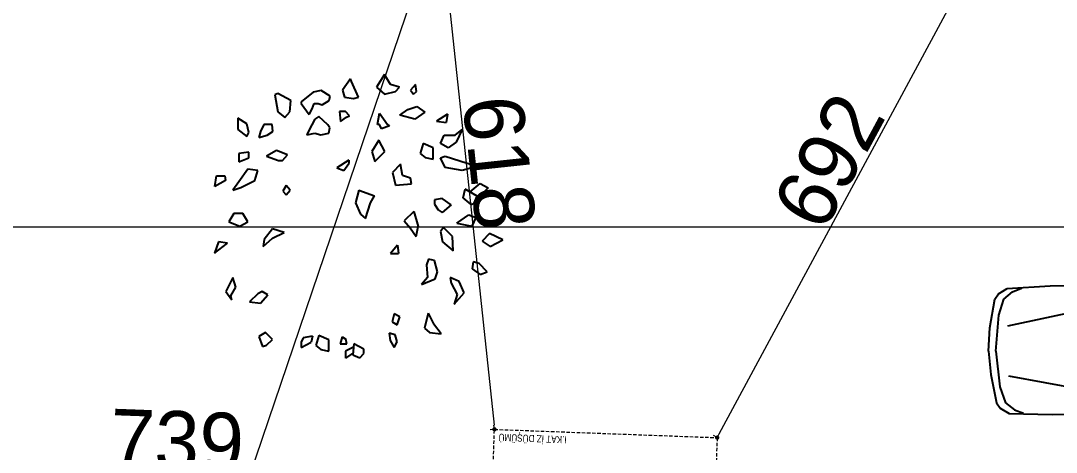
# Model space of a CAD drawing. Header units: centimetres. Extents: x 63871 to 181827, y -95930 to 42199.
# Drawn here: x 151344 to 152552, y 37956 to 38460 of the extents above; entities that cross this region are included whole.
import ezdxf

# ---------------------------------------------------------------- set-up
doc = ezdxf.new("R2010")
doc.units = ezdxf.units.CM
doc.linetypes.add('11-021_500-SatisOfisi_220512$0${ Diamond }', pattern=[12, 4, -2, 2, 2, -2])
for name, color, linetype, lineweight in [('ARA SINIRLAR', 225, 'Continuous', 15), ('İz DÜŞÜMÜ', 7, '11-021_500-SatisOfisi_220512$0${ Diamond }', 18), ('OLUK', 222, 'Continuous', 15)]:
    doc.layers.add(name, color=color, linetype=linetype, lineweight=lineweight)
for name, color, linetype in [('CAY', 94, 'Continuous'), ('Dıış Ölçü', 140, 'Continuous'), ('furn', 7, 'Continuous')]:
    doc.layers.add(name, color=color, linetype=linetype)
doc.styles.add('MtXpl_Arial_Narrow_1', font='')
doc.styles.add('RomanS', font='')
doc.styles.get('MtXpl_Arial_Narrow_1').set_extended_font_data('Arial Narrow')
doc.styles.get('RomanS').set_extended_font_data('Stylus BT')
doc.dimstyles.new('BÖYÜK', dxfattribs={"dimtxt": 70, "dimasz": 5, "dimexe": 5, "dimexo": 5, "dimgap": 2, "dimtad": 3, "dimdec": 0, "dimzin": 0, "dimdsep": 46, "dimtxsty": 'RomanS', "dimblk": 'DOT', "dimcen": 5, "dimadec": 0, "dimazin": 0, "dimtfac": 1, "dimtdec": 0, "dimtix": 1, "dimtofl": 0, "dimtmove": 1, "dimatfit": 0, "dimldrblk": 'DOT', "dimfxl": 10, "dimfxlon": 1, "dimtolj": 1, "dimtzin": 0, "dimarcsym": 0})

# ---------------------------------------------------------------- blocks, each defined once
blk = doc.blocks.new('HRD')
at = {"layer": 'İz DÜŞÜMÜ'}
blk.add_lwpolyline([(153819.6, 36347.5), (154419.6, 36347.5), (154419.6, 35292.5), (154159.6, 35292.5), (154159.6, 35357.5), (153819.6, 35357.5), (153819.6, 36347.5)], dxfattribs=at)
at = {"style": 'MtXpl_Arial_Narrow_1'}
blk.add_text('I.KAT İZ DÜŞÜMÜ', height=8.316, rotation=359.957, dxfattribs=at).set_placement((154335, 35297.4))
blk = doc.blocks.new('02PCAR03')
at = {"color": 0, "linetype": 'ByBlock'}
for p, q in [((-185, 35), (-197, 33)), ((-185, 35), (-193, 32)), ((-170, 36), (-185, 35)), ((-35, 36), (-170, 36)), ((-11, 35), (-35, 36)), ((-14, 33), (-19, 35)), ((-6, 32), (-11, 35)), ((-201, 30), (-203, 27)), ((-197, 33), (-201, 30)), ((-196, 30), (-198, 27)), ((-193, 32), (-196, 30)), ((-145, 29), (-144, 30)), ((-138, 24), (-145, 29)), ((-144, 30), (-111, 31)), ((-111, 31), (-114, 23)), ((-111, 23), (-107, 31)), ((-107, 31), (-71, 31)), ((-71, 31), (-86, 23)), ((-66, 30), (-83, 21)), ((-62, 27), (-66, 30)), ((-9, 29), (-14, 33)), ((-6, 20), (-9, 29)), ((-4, 29), (-6, 32)), ((-1, 13), (-4, 29)), ((-203, 27), (-204, 0)), ((-198, 27), (-199, 0)), ((-165, 25), (-168, 22)), ((-159, 27), (-165, 25)), ((-153, 27), (-159, 27)), ((-149, 25), (-153, 27)), ((-148, 24), (-149, 25)), ((-148, 23), (-148, 24)), ((-133, 23), (-138, 24)), ((-60, 23), (-62, 27)), ((-168, 22), (-171, 8)), ((-151, 11), (-150, 20)), ((-150, 20), (-149, 22)), ((-149, 22), (-148, 23)), ((-114, 23), (-133, 23)), ((-86, 23), (-111, 23)), ((-83, 21), (-81, 17)), ((-58, 11), (-60, 23)), ((-11, 14), (-56, 23)), ((-4, 0), (-6, 20)), ((-81, 17), (-80, 11)), ((0, 0), (-1, 13)), ((-171, 8), (-171, 0)), ((-151, 0), (-151, 11)), ((-80, 11), (-79, 0)), ((-57, 0), (-58, 11)), ((-203, -27), (-204, 0)), ((-198, -27), (-199, 0)), ((-171, -8), (-171, 0)), ((-151, 0), (-151, -11)), ((-80, -11), (-79, 0)), ((-57, 0), (-58, -11)), ((-4, 0), (-6, -20)), ((0, 0), (-1, -13)), ((-168, -22), (-171, -8)), ((-151, -11), (-150, -20)), ((-81, -17), (-80, -11)), ((-58, -11), (-60, -23)), ((-83, -21), (-81, -17)), ((-11, -14), (-56, -23)), ((-1, -13), (-4, -29)), ((-165, -25), (-168, -22)), ((-150, -20), (-149, -22)), ((-149, -22), (-148, -23)), ((-148, -23), (-148, -24)), ((-133, -23), (-138, -24)), ((-114, -23), (-133, -23)), ((-111, -31), (-114, -23)), ((-86, -23), (-111, -23)), ((-111, -23), (-107, -31)), ((-71, -31), (-86, -23)), ((-66, -30), (-83, -21)), ((-60, -23), (-62, -27)), ((-6, -20), (-9, -29)), ((-201, -30), (-203, -27)), ((-196, -30), (-198, -27)), ((-159, -27), (-165, -25)), ((-153, -27), (-159, -27)), ((-149, -25), (-153, -27)), ((-148, -24), (-149, -25)), ((-138, -24), (-145, -29)), ((-62, -27), (-66, -30)), ((-197, -33), (-201, -30)), ((-185, -35), (-197, -33)), ((-193, -32), (-196, -30)), ((-185, -35), (-193, -32)), ((-145, -29), (-144, -30)), ((-144, -30), (-111, -31)), ((-107, -31), (-71, -31)), ((-14, -33), (-19, -35)), ((-9, -29), (-14, -33)), ((-6, -32), (-11, -35)), ((-4, -29), (-6, -32)), ((-170, -36), (-185, -35)), ((-35, -36), (-170, -36)), ((-11, -35), (-35, -36))]:
    blk.add_line(p, q, dxfattribs=at)
blk = doc.blocks.new('_Dot')
at = {"color": 0, "linetype": 'ByBlock', "lineweight": -2}
blk.add_line((-0.5, 0), (-1, 0), dxfattribs=at)
at = {"color": 0, "linetype": 'ByBlock', "const_width": 0.5}
blk.add_lwpolyline([(-0.25, 0, 1), (0.25, 0, 1)], format="xyb", close=True, dxfattribs=at)
blk = doc.blocks.new('*D255')
at = {"layer": 'Defpoints', "color": 0, "transparency": 16777216}
for p in [(-5272.7, 21777.6), (-4533.9, 21750.2), (-4534.6, 21732.7)]:
    blk.add_point(p, dxfattribs=at)
at = {"layer": 'Dıış Ölçü', "color": 0, "lineweight": -2, "transparency": 16777216}
for p, q in [((-5272.9, 21770.1), (-5273.5, 21755.1)), ((-5268.3, 21759.9), (-4539.6, 21732.9)), ((-4534.2, 21742.7), (-4534.8, 21727.7))]:
    blk.add_line(p, q, dxfattribs=at)
at = {"layer": 'Dıış Ölçü', "color": 0, "lineweight": -2, "transparency": 16777216, "xscale": 5, "yscale": 5, "zscale": 5}
for p, rotation in [((-5273.3, 21760.1), 177.8731903117557), ((-4534.6, 21732.7), 357.8731903117557)]:
    blk.add_blockref('_Dot', p, dxfattribs=dict(at, rotation=rotation))
at = {"layer": 'Dıış Ölçü', "color": 0, "transparency": 16777216, "insert": (-4902.5, 21785.9), "char_height": 70, "attachment_point": 5, "rotation": 357.8732, "style": 'RomanS'}
blk.add_mtext('\\A1;739', dxfattribs=at)
blk = doc.blocks.new('*D284')
at = {"layer": 'Defpoints', "color": 0, "transparency": 16777216}
for p in [(-4597.7, 22414.5), (-4532.1, 21800.1), (-4532.1, 21800.1)]:
    blk.add_point(p, dxfattribs=at)
at = {"layer": 'Dıış Ölçü', "color": 0, "lineweight": -2, "transparency": 16777216}
for p, q in [((-4597.7, 22414.5), (-4602.6, 22413.9)), ((-4597.1, 22409.5), (-4532.6, 21805.1)), ((-4532.1, 21800.1), (-4537, 21799.6))]:
    blk.add_line(p, q, dxfattribs=at)
at = {"layer": 'Dıış Ölçü', "color": 0, "lineweight": -2, "transparency": 16777216, "xscale": 5, "yscale": 5, "zscale": 5}
for p, rotation in [((-4597.7, 22414.5), 96.0953508686371), ((-4532.1, 21800.1), 276.0953508686371)]:
    blk.add_blockref('_Dot', p, dxfattribs=dict(at, rotation=rotation))
at = {"layer": 'Dıış Ölçü', "color": 0, "transparency": 16777216, "insert": (-4526.8, 22111.3), "char_height": 70, "attachment_point": 5, "rotation": 276.0954, "style": 'RomanS'}
blk.add_mtext('\\A1;618', dxfattribs=at)
blk = doc.blocks.new('*D285')
at = {"layer": 'Defpoints', "color": 0, "transparency": 16777216}
for p in [(-3943.9, 22399.8), (-3943.9, 22399.8), (-4272.2, 21790.4)]:
    blk.add_point(p, dxfattribs=at)
at = {"layer": 'Dıış Ölçü', "color": 0, "lineweight": -2, "transparency": 16777216}
for p, q in [((-3943.9, 22399.8), (-3948.3, 22402.2)), ((-4269.9, 21794.8), (-3946.3, 22395.4)), ((-4272.2, 21790.4), (-4276.6, 21792.8))]:
    blk.add_line(p, q, dxfattribs=at)
at = {"layer": 'Dıış Ölçü', "color": 0, "lineweight": -2, "transparency": 16777216, "xscale": 5, "yscale": 5, "zscale": 5}
for p, rotation in [((-3943.9, 22399.8), 61.68492522041924), ((-4272.2, 21790.4), 241.6849252204192)]:
    blk.add_blockref('_Dot', p, dxfattribs=dict(at, rotation=rotation))
at = {"layer": 'Dıış Ölçü', "color": 0, "transparency": 16777216, "insert": (-4141.8, 22113.3), "char_height": 70, "attachment_point": 5, "rotation": 61.6849, "style": 'RomanS'}
blk.add_mtext('\\A1;692', dxfattribs=at)
blk = doc.blocks.new('A$C5AA32782')
at = {"layer": 'CAY'}
for p, q in [((566, 945.5, 0), (539.4, 903.2, 0)), ((585.9, 912.6, 0), (566, 945.5, 0)), ((452.9, 931.4, 0), (426.3, 893.8, 0)), ((456.2, 922, 0), (452.9, 931.4, 0)), ((479.5, 870.3, 0), (456.2, 922, 0)), ((539.4, 903.2, 0), (566, 879.7, 0)), ((615.9, 903.2, 0), (585.9, 912.6, 0)), ((602.6, 889.1, 0), (615.9, 903.2, 0)), ((669.1, 912.6, 0), (652.5, 893.8, 0)), ((672.4, 889.1, 0), (669.1, 912.6, 0)), ((211.1, 882.5, 0), (201.2, 877.8, 0)), ((201.2, 877.8, 0), (211.1, 821.4, 0)), ((254.4, 859, 0), (211.1, 882.5, 0)), ((328.5, 887.1, 0), (288.5, 854.2, 0)), ((355.1, 891.8, 0), (328.5, 887.1, 0)), ((385, 873, 0), (355.1, 891.8, 0)), ((381.7, 858.9, 0), (385, 873, 0)), ((426.3, 893.8, 0), (432.9, 870.3, 0)), ((432.9, 870.3, 0), (462.9, 865.6, 0)), ((462.9, 865.6, 0), (479.5, 870.3, 0)), ((566, 879.7, 0), (602.6, 889.1, 0)), ((652.5, 893.8, 0), (662.4, 879.7, 0)), ((662.4, 879.7, 0), (672.4, 889.1, 0)), ((251, 821.4, 0), (254.4, 859, 0)), ((288.5, 854.2, 0), (288.5, 849.5, 0)), ((288.5, 849.5, 0), (315.2, 811.9, 0)), ((315.2, 811.9, 0), (325.1, 830.7, 0)), ((325.1, 830.7, 0), (331.8, 849.5, 0)), ((331.8, 849.5, 0), (345.1, 849.5, 0)), ((345.1, 849.5, 0), (358.4, 844.8, 0)), ((358.4, 844.8, 0), (381.7, 858.9, 0)), ((617.8, 810.6, 0), (644.5, 829.4, 0)), ((644.5, 829.4, 0), (674.4, 838.7, 0)), ((674.4, 838.7, 0), (701, 820, 0)), ((107, 781, 0), (77, 799.8, 0)), ((77, 799.8, 0), (77, 762.2, 0)), ((211.1, 821.4, 0), (234.4, 802.6, 0)), ((234.4, 802.6, 0), (251, 821.4, 0)), ((333.7, 796.5, 0), (313.8, 759, 0)), ((347, 805.9, 0), (333.7, 796.5, 0)), ((377, 777.7, 0), (347, 805.9, 0)), ((436.8, 821.9, 0), (416.8, 821.9, 0)), ((416.8, 821.9, 0), (420.1, 789, 0)), ((420.1, 789, 0), (440.1, 803.1, 0)), ((450.1, 807.8, 0), (436.8, 821.9, 0)), ((440.1, 803.1, 0), (450.1, 807.8, 0)), ((542.4, 778.7, 0), (549.1, 816.3, 0)), ((549.1, 816.3, 0), (575.7, 778.7, 0)), ((667.7, 796.5, 0), (617.8, 810.6, 0)), ((701, 820, 0), (667.7, 796.5, 0)), ((776.2, 813.8, 0), (739, 790.4, 0)), ((776.2, 813.8, 0), (772.2, 785.7, 0)), ((77, 762.2, 0), (107, 738.7, 0)), ((113.6, 752.8, 0), (107, 781, 0)), ((163.9, 778.9, 0), (152.9, 755.4, 0)), ((191.6, 778.9, 0), (163.9, 778.9, 0)), ((194, 755.2, 0), (191.6, 778.9, 0)), ((383.6, 768.3, 0), (377, 777.7, 0)), ((380.3, 749.6, 0), (383.6, 768.3, 0)), ((549.1, 778.7, 0), (542.4, 778.7, 0)), ((555.7, 764.6, 0), (549.1, 778.7, 0)), ((582.4, 774, 0), (555.7, 764.6, 0)), ((575.7, 778.7, 0), (582.4, 774, 0)), ((739, 790.4, 0), (772.2, 785.7, 0)), ((802.2, 743.4, 0), (825.4, 762.2, 0)), ((825.4, 762.2, 0), (805.5, 719.9, 0)), ((107, 738.7, 0), (113.6, 752.8, 0)), ((152.9, 755.4, 0), (147.3, 735.9, 0)), ((147.3, 735.9, 0), (175, 743.7, 0)), ((175, 743.7, 0), (194.4, 755.4, 0)), ((313.8, 759, 0), (307.1, 744.9, 0)), ((307.1, 744.9, 0), (333.7, 749.6, 0)), ((333.7, 749.6, 0), (353.7, 744.9, 0)), ((353.7, 744.9, 0), (380.3, 749.6, 0)), ((547, 726.4, 0), (523.7, 688.8, 0)), ((566.9, 688.8, 0), (547, 726.4, 0)), ((752.3, 715.2, 0), (765.6, 743.4, 0)), ((765.6, 743.4, 0), (802.2, 743.4, 0)), ((206.1, 691.9, 0), (172.9, 673.1, 0)), ((242.7, 677.8, 0), (206.1, 691.9, 0)), ((695, 715.3, 0), (685, 682.5, 0)), ((728.2, 701.2, 0), (695, 715.3, 0)), ((728.2, 663.7, 0), (728.2, 701.2, 0)), ((778.9, 701.1, 0), (752.3, 715.2, 0)), ((805.5, 719.9, 0), (778.9, 701.1, 0)), ((113.6, 687.1, 0), (80.3, 682.4, 0)), ((80.3, 682.4, 0), (80.3, 654.2, 0)), ((80.3, 654.2, 0), (113.6, 668.3, 0)), ((113.6, 668.3, 0), (113.6, 687.1, 0)), ((172.9, 673.1, 0), (212.8, 659, 0)), ((212.8, 659, 0), (226.1, 659, 0)), ((226.1, 659, 0), (242.7, 677.8, 0)), ((447.5, 660.3, 0), (407.6, 634.6, 0)), ((447.5, 660.3, 0), (447.5, 648.7, 0)), ((523.7, 688.8, 0), (533.7, 655.9, 0)), ((533.7, 655.9, 0), (566.9, 688.8, 0)), ((685, 682.5, 0), (701.6, 668.4, 0)), ((701.6, 668.4, 0), (728.2, 663.7, 0)), ((752.3, 668.3, 0), (768.9, 673, 0)), ((768.9, 635.4, 0), (752.3, 668.3, 0)), ((768.9, 673, 0), (842.1, 649.5, 0)), ((110.8, 630, 0), (80.9, 587.7, 0)), ((144.1, 625.3, 0), (110.8, 630, 0)), ((134.1, 592.4, 0), (144.1, 625.3, 0)), ((407.6, 634.6, 0), (430.9, 625.3, 0)), ((430.9, 625.3, 0), (447.5, 648.7, 0)), ((619.8, 646.7, 0), (593.2, 618.5, 0)), ((626.5, 609.1, 0), (619.8, 646.7, 0)), ((825.4, 626, 0), (768.9, 635.4, 0)), ((878.7, 640.1, 0), (825.4, 626, 0)), ((842.1, 649.5, 0), (878.7, 640.1, 0)), ((0.4, 572.3, 0), (5.9, 607.5, 0)), ((36.4, 591.8, 0), (0.4, 572.3, 0)), ((5.9, 607.5, 0), (33.6, 607.5, 0)), ((33.6, 607.5, 0), (36.4, 591.8, 0)), ((80.9, 587.7, 0), (60.9, 559.5, 0)), ((87.6, 568.9, 0), (134.1, 592.4, 0)), ((593.2, 618.5, 0), (603.2, 576.2, 0)), ((653.1, 599.7, 0), (626.5, 609.1, 0)), ((656.4, 580.9, 0), (653.1, 599.7, 0)), ((60.9, 559.5, 0), (87.6, 568.9, 0)), ((238.2, 576, 0), (227.1, 556.4, 0)), ((227.1, 556.4, 0), (238.2, 544.7, 0)), ((252.1, 560.3, 0), (238.2, 576, 0)), ((238.2, 544.7, 0), (252.1, 560.3, 0)), ((480.7, 559.5, 0), (469.6, 517.6, 0)), ((480.7, 559.5, 0), (532.8, 541.1, 0)), ((603.2, 576.2, 0), (656.4, 580.9, 0)), ((827.9, 533.9, 0), (835.1, 563.5, 0)), ((875, 540, 0), (835.1, 563.5, 0)), ((851.7, 554.1, 0), (885, 582.3, 0)), ((885, 582.3, 0), (911.6, 568.2, 0)), ((911.6, 568.2, 0), (888.3, 544.7, 0)), ((519.5, 517.6, 0), (532.8, 541.1, 0)), ((758.9, 532, 0), (732.3, 527.3, 0)), ((732.3, 527.3, 0), (732.3, 513.2, 0)), ((788.5, 511.1, 0), (758.9, 532, 0)), ((855.1, 511.8, 0), (827.9, 533.9, 0)), ((865, 516.5, 0), (875, 540, 0)), ((873.9, 540.7, 0), (888.3, 544.7, 0)), ((469.6, 517.6, 0), (486.2, 480, 0)), ((502.9, 465.9, 0), (519.5, 517.6, 0)), ((664, 488.3, 0), (631.4, 457.6, 0)), ((664, 488.3, 0), (678, 438.8, 0)), ((732.3, 513.2, 0), (745.6, 494.4, 0)), ((745.6, 494.4, 0), (758.9, 485, 0)), ((788.5, 511.1, 0), (758.9, 485, 0)), ((855.1, 511.8, 0), (865, 516.5, 0)), ((63.9, 482, 0), (47.2, 453.8, 0)), ((47.2, 453.8, 0), (83.8, 439.7, 0)), ((93.8, 482, 0), (63.9, 482, 0)), ((83.8, 439.7, 0), (110.4, 453.8, 0)), ((110.4, 453.8, 0), (93.8, 482, 0)), ((486.2, 480, 0), (502.9, 465.9, 0)), ((631.4, 457.6, 0), (651.4, 434.1, 0)), ((807.7, 450.2, 0), (846.9, 477.9, 0)), ((807.7, 450.2, 0), (856.9, 440.3, 0)), ((846.9, 477.9, 0), (870.2, 468.5, 0)), ((870.2, 468.5, 0), (856.9, 440.3, 0)), ((192.8, 430.8, 0), (165.1, 395.5, 0)), ((231.6, 419, 0), (192.8, 430.8, 0)), ((192.8, 399.5, 0), (231.6, 419, 0)), ((651.4, 434.1, 0), (671.4, 405.9, 0)), ((671.4, 405.9, 0), (678, 438.8, 0)), ((762.3, 435, 0), (752.8, 421.6, 0)), ((752.8, 421.6, 0), (759.9, 388.1, 0)), ((793.1, 404.9, 0), (762.3, 435, 0)), ((915.7, 415.1, 0), (891.6, 389.5, 0)), ((961, 393.8, 0), (915.7, 415.1, 0)), ((13.3, 387.6, 0), (0, 350, 0)), ((0, 350, 0), (43.2, 382.9, 0)), ((43.2, 382.9, 0), (13.3, 387.6, 0)), ((162.3, 372.1, 0), (192.8, 399.5, 0)), ((165.1, 395.5, 0), (162.3, 372.1, 0)), ((759.9, 388.1, 0), (795.4, 358, 0)), ((795.4, 358, 0), (793.1, 404.9, 0)), ((891.6, 389.5, 0), (918.8, 372.4, 0)), ((918.8, 372.4, 0), (961, 393.8, 0)), ((609.3, 376.3, 0), (585.9, 348.8, 0)), ((585.9, 348.8, 0), (612.6, 348.8, 0)), ((609.3, 376.3, 0), (612.6, 348.8, 0)), ((712.3, 330, 0), (705.7, 311.2, 0)), ((705.7, 311.2, 0), (709, 268.9, 0)), ((732.3, 325.3, 0), (712.3, 330, 0)), ((742.3, 287.7, 0), (732.3, 325.3, 0)), ((862, 320.6, 0), (858.7, 297.1, 0)), ((882, 315.9, 0), (862, 320.6, 0)), ((908.6, 287.7, 0), (882, 315.9, 0)), ((735.6, 264.2, 0), (742.3, 287.7, 0)), ((858.7, 297.1, 0), (885.3, 278.3, 0)), ((885.3, 278.3, 0), (908.6, 287.7, 0)), ((60.4, 268.9, 0), (37.1, 221.9, 0)), ((70.4, 236, 0), (60.4, 268.9, 0)), ((709, 268.9, 0), (689.1, 245.4, 0)), ((689.1, 245.4, 0), (735.6, 264.2, 0)), ((815.5, 254.8, 0), (785.5, 268.9, 0)), ((785.5, 268.9, 0), (788.8, 250.1, 0)), ((788.8, 250.1, 0), (808.8, 212.5, 0)), ((788.8, 250.1, 0), (808.8, 212.5, 0)), ((832.1, 217.2, 0), (815.5, 254.8, 0)), ((37.1, 221.9, 0), (57.1, 193.7, 0)), ((53.7, 207.8, 0), (70.4, 236, 0)), ((57.1, 193.7, 0), (53.7, 207.8, 0)), ((144.4, 214.7, 0), (116.7, 187.3, 0)), ((158.3, 222.5, 0), (144.4, 214.7, 0)), ((152.8, 183.4, 0), (177.7, 210.8, 0)), ((177.7, 210.8, 0), (158.3, 222.5, 0)), ((798.8, 179.6, 0), (832.1, 217.2, 0)), ((808.8, 212.5, 0), (798.8, 179.6, 0)), ((116.7, 187.3, 0), (152.8, 183.4, 0)), ((598.8, 147.3, 0), (591.7, 120.5, 0)), ((617.8, 137.2, 0), (598.8, 147.3, 0)), ((711.9, 149.9, 0), (699, 99.8, 0)), ((711.9, 149.9, 0), (729, 113.9, 0)), ((591.7, 120.5, 0), (608.3, 110.5, 0)), ((608.3, 110.5, 0), (617.8, 137.2, 0)), ((755.6, 81, 0), (729, 113.9, 0)), ((170.2, 85.7, 0), (146.9, 71.6, 0)), ((146.9, 71.6, 0), (160.2, 38.7, 0)), ((193.4, 62.2, 0), (170.2, 85.7, 0)), ((325.8, 72.5, 0), (294.7, 67.6, 0)), ((325.8, 72.5, 0), (321.3, 53.5, 0)), ((347.3, 75.1, 0), (337.3, 42.2, 0)), ((380.6, 61, 0), (347.3, 75.1, 0)), ((424.6, 70.4, 0), (418.1, 47.4, 0)), ((424.6, 70.4, 0), (437.5, 63.1, 0)), ((601.4, 77.9, 0), (581.4, 82.6, 0)), ((581.4, 82.6, 0), (584.8, 59.1, 0)), ((608, 54.4, 0), (601.4, 77.9, 0)), ((699, 99.8, 0), (715.7, 85.7, 0)), ((715.7, 85.7, 0), (755.6, 81, 0)), ((160.2, 38.7, 0), (173.5, 43.4, 0)), ((173.5, 43.4, 0), (193.4, 62.2, 0)), ((294.7, 67.6, 0), (288.1, 53.5, 0)), ((288.1, 53.5, 0), (288.1, 34.7, 0)), ((288.1, 34.7, 0), (321.3, 53.5, 0)), ((337.3, 42.2, 0), (354, 28.1, 0)), ((380.6, 23.4, 0), (380.6, 61, 0)), ((418.1, 47.4, 0), (440.3, 47.4, 0)), ((462.9, 36.2, 0), (435.8, 23.5, 0)), ((440.3, 47.4, 0), (437.5, 63.1, 0)), ((463.9, 47.9, 0), (460.6, 10.4, 0)), ((497.2, 29.2, 0), (463.9, 47.9, 0)), ((584.8, 59.1, 0), (598.1, 35.6, 0)), ((598.1, 35.6, 0), (608, 54.4, 0)), ((354, 28.1, 0), (380.6, 23.4, 0)), ((435.8, 23.5, 0), (435.8, 0, 0)), ((461.1, 15.9, 0), (435.8, 0, 0)), ((460.6, 10.4, 0), (483.9, 1, 0)), ((483.9, 1, 0), (497.2, 15.1, 0)), ((497.2, 15.1, 0), (497.2, 29.2, 0))]:
    blk.add_line(p, q, dxfattribs=at)
blk = doc.blocks.new('yerleşim planı')
at = {"layer": 'ARA SINIRLAR'}
for p, q in [((-4154, 23702.6), (-9092.7, 9150.4)), ((-3450.9, 22036), (-6252.8, 22036))]:
    blk.add_line(p, q, dxfattribs=at)
at = {"rotation": 177.873189238168}
blk.add_blockref('HRD', (151090.9, 51337.5), dxfattribs=at)
at = {"layer": 'CAY', "xscale": 0.3501001178103892, "yscale": 0.3501001178103892, "zscale": 0.3501001178103892}
blk.add_blockref('A$C5AA32782', (-4858.6, 21883.3, 0), dxfattribs=at)
at = {"layer": 'furn', "linetype": 'Continuous', "xscale": 2.086125961570064, "yscale": 2.086125961570064, "zscale": 2.086125961570064, "rotation": 180.9296038315417}
blk.add_blockref('02PCAR03', (-3955.6, 21891.3), dxfattribs=at)
at = {"layer": 'Dıış Ölçü'}
for p1, p2, distance, picture, middle in [((-4597.7, 22414.5), (-4532.1, 21800.1), 0, '*D284', (-4526.8, 22111.3)), ((-4272.2, 21790.4), (-3943.9, 22399.8), 0, '*D285', (-4141.8, 22113.3)), ((-5272.7, 21777.6), (-4533.9, 21750.2), -17.5, '*D255', (-4902.5, 21785.9))]:
    dim = blk.add_aligned_dim(p1=p1, p2=p2, distance=distance, dimstyle='BÖYÜK', dxfattribs=at)
    dim.commit()
    dim.dimension.update_dxf_attribs({"geometry": picture, "text_midpoint": middle})

msp = doc.modelspace()

# ---------------------------------------------------------------- block references
at = {"layer": 'OLUK'}
msp.add_blockref('yerleşim planı', (156428.8, 16182.6), dxfattribs=at)

doc.saveas('drawing.dxf')
